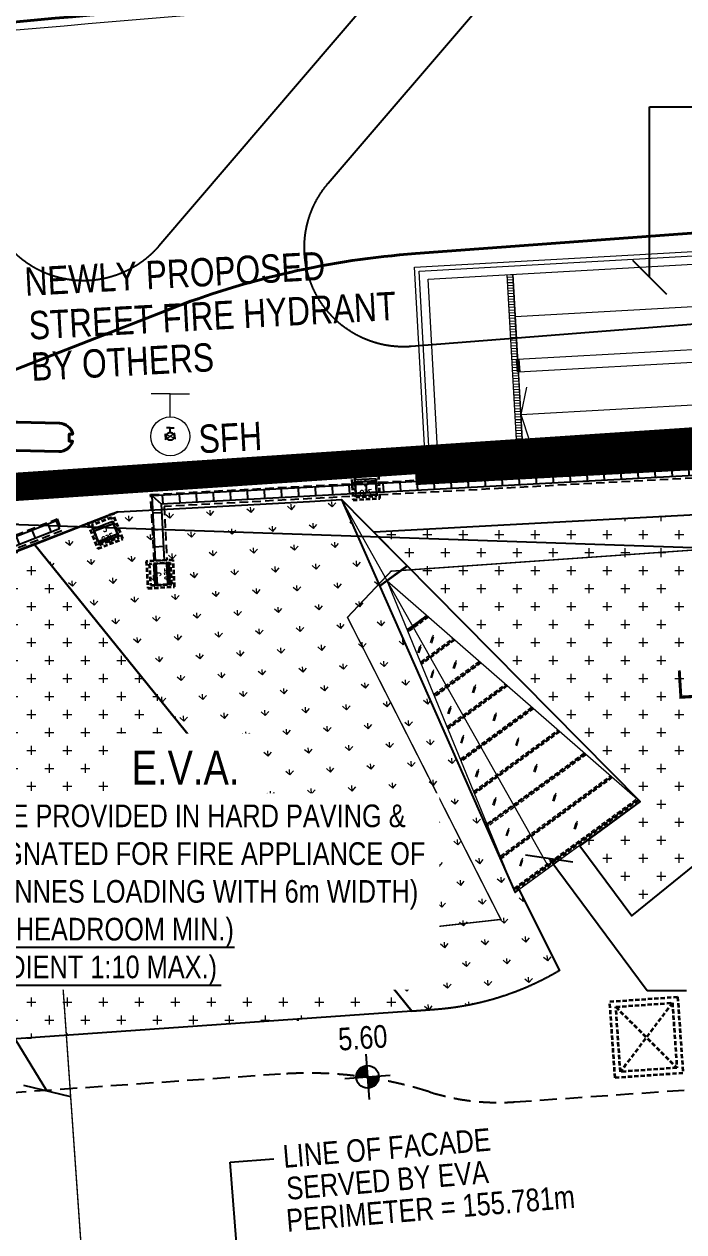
# Model space of a CAD drawing. Header units: millimetres. Extents: x 834681283 to 835686922, y 817551134 to 819407044.
# Drawn here: x 835271917 to 835295196, y 818174784 to 818217429 of the extents above; entities that cross this region are included whole.
import ezdxf
from ezdxf.enums import TextEntityAlignment as Align
from ezdxf.xclip import XClip

# ---------------------------------------------------------------- set-up
doc = ezdxf.new("R2010")
doc.units = ezdxf.units.MM
doc.header["$LTSCALE"] = 1200
doc.header["$MEASUREMENT"] = 0
doc.header["$XCLIPFRAME"] = 0
for name, pattern in [('12027_SITE$0$DASHED', [0.75, 0.5, -0.25]), ('12027_SITE$0$DGN Style 4', [76.56341402296752, 38.25779588905311, -19.12889794452655, 0.04782224486131638, -19.12889794452655]), ('12027_SITE$0$HIDDEN', [0.375, 0.25, -0.125]), ('P01-MAGP-EVA-GREENERY$0$HIDDEN', [0.375, 0.25, -0.125]), ('P01-MAGP-EVA-GREENERY$0$HIDDEN2', [0.1875, 0.125, -0.0625]), ('P01-MAGP-EVA-GREENERY$0$HIDDENX2', [0.75, 0.5, -0.25]), ('P01-MAGP-P-RF$0$HIDDEN2', [0.1875, 0.125, -0.0625]), ('SITE BOUNDARY$0$CENTER', [2, 1.25, -0.25, 0.25, -0.25]), ('SITE BOUNDARY$0$DASHDOT', [1, 0.5, -0.25, 0, -0.25]), ('SITE BOUNDARY$0$PHANTOM', [2.5, 1.25, -0.25, 0.25, -0.25, 0.25, -0.25])]:
    doc.linetypes.add(name, pattern=pattern)
doc.layers.get('Defpoints').update_dxf_attribs({"color": 15})
for name, color, linetype, lineweight in [('12027_SITE$0$08_XRL_Lands_Deck', 7, 'Continuous', 25), ('12027_SITE$0$280_Structure', 7, 'Continuous', 0), ('12027_SITE$0$510_Water_Supply', 7, 'Continuous', 0), ('12027_SITE$0$AR-PLANT_AR_BS_MI_', 9, 'Continuous', 25), ('12027_SITE$0$AR-SIMS_BL_', 1, '12027_SITE$0$DGN Style 4', 140), ('12027_SITE$0$AR-ST_AR_BS_MI_', 8, '12027_SITE$0$DASHED', 18), ('12027_SITE$0$AR-STAIR_AR_BS_MI_', 2, 'Continuous', 18), ('12027_SITE$0$MCA282_A', 2, 'Continuous', 0), ('12027_SITE$0$MCA813__', 7, 'Continuous', 0), ('12027_SITE$0$MCA832_S', 7, 'Continuous', 0), ('P01-MAAN-P-EVA$0$AR-F-LEV_AR_BS_', 4, 'Continuous', 25), ('P01-MAAN-P-EVA$0$AR-FS_AR_BS_', 4, 'Continuous', 0), ('P01-MAAN-P-EVA$0$AR-TXT_AR_BS', 4, 'Continuous', 25), ('P01-MAAN-P-EVA$0$DW-TXT', 7, 'Continuous', 13), ('P01-MAGP-EVA-GREENERY$0$A-WALL', 7, 'Continuous', 5), ('P01-MAGP-EVA-GREENERY$0$AR-HATCH_AR_', 8, 'Continuous', 13), ('P01-MAGP-EVA-GREENERY$0$DR-FLD', 8, 'Continuous', 25), ('P01-MAGP-EVA-GREENERY$0$DR-PIT', 8, 'P01-MAGP-EVA-GREENERY$0$HIDDEN2', 35), ('P01-MAGP-EVA-GREENERY$0$FH-AR', 3, 'Continuous', 25), ('P01-MAGP-P-RF$0$AR-HATCH_AR_', 253, 'Continuous', 13), ('P01-MAGP-P-RF$0$AR-ROOF_AR_BS_MI_', 3, 'Continuous', 18), ('P01-MAGP-P-RF$0$AR-WALL_HATCH_AR_', 253, 'Continuous', 5), ('P01-MAGP-P-RF$0$AR-WN_AR_BS_MI_', 253, 'Continuous', 13), ('SITE BOUNDARY$0$AR-SIMS_BL_400', 1, 'SITE BOUNDARY$0$PHANTOM', 140)]:
    doc.layers.add(name, color=color, linetype=linetype, lineweight=lineweight)
for name, color, linetype in [('P01-MAAN-P-EVA$0$AW-TXT-FS', 4, 'Continuous'), ('P01-MAGP-EVA-GREENERY$0$AR-FS-AR-EVA', 8, 'Continuous'), ('P01-MAGP-EVA-GREENERY$0$AR-LANDS_AR_MI_', 9, 'Continuous'), ('P01-MAGP-EVA-GREENERY$0$RLP832', 9, 'Continuous'), ('P01-MAGP-EVA-GREENERY$0$SURFACE CHANNEL', 8, 'Continuous'), ('RLP064_C242', 242, 'Continuous'), ('SITE BOUNDARY$0$AR-SIMS_BL_SB_400', 4, 'SITE BOUNDARY$0$PHANTOM'), ('SITE BOUNDARY$0$XIQU-RLP0830A', 6, 'Continuous')]:
    doc.layers.add(name, color=color, linetype=linetype)
doc.layers.add('P01-MAGP-EVA-GREENERY$0$0L_UTIL_MANHOLE LID SIZE', color=8, linetype='Continuous', plot=False)
doc.styles.add('P01-MAAN-P-EVA$0$ARIAL', font='arial.ttf', dxfattribs={"width": 0.8})
doc.styles.add('P01-MAAN-P-EVA$0$RLP-SIMPLEX', font='simplex.shx', dxfattribs={"width": 0.8})
doc.styles.add('P01-MAAN-P-EVA$0$Style-Arial', font='arial.ttf')
doc.styles.add('P01-MAGP-EVA-GREENERY$0$simplex', font='SIMPLEX.shx', dxfattribs={"width": 0.8})
doc.dimstyles.new('P01-MAAN-P-EVA$0$DIM-500', dxfattribs={"dimscale": 400, "dimtxt": 2, "dimasz": 1, "dimexe": 1, "dimexo": 1, "dimgap": 1, "dimtad": 1, "dimdec": 0, "dimrnd": 0.1, "dimdsep": 46, "dimtxsty": 'P01-MAAN-P-EVA$0$ARIAL', "dimblk1": 'P01-MAAN-P-EVA$0$_OBLIQUE', "dimblk2": 'P01-MAAN-P-EVA$0$_OBLIQUE', "dimsah": 1, "dimcen": 5, "dimdle": 1, "dimclrd": 8, "dimclre": 8, "dimclrt": 4, "dimadec": 3, "dimazin": 2, "dimtfac": 1, "dimtdec": 0, "dimtix": 1, "dimtmove": 2, "dimatfit": 0, "dimldrblk": 'P01-MAAN-P-EVA$0$_OBLIQUE', "dimfxl": 1, "dimtolj": 1, "dimarcsym": 0})

# ---------------------------------------------------------------- blocks, each defined once
blk = doc.blocks.new('P01-MAGP-P-RF')
at = {"layer": 'P01-MAGP-P-RF$0$AR-HATCH_AR_', "linetype": 'P01-MAGP-P-RF$0$HIDDEN2'}
for points in [[(835286180.5609841, 818196477.746892), (835285493.154981, 818195976.7063992), (835285454.1411288, 818196072.0144336), (835286103.3246219, 818196545.1950865)], [(835287107.3972914, 818195668.3685968), (835285961.321204, 818194833.0099802), (835285922.3073516, 818194928.3180149), (835287030.1609292, 818195735.8167913)], [(835288034.2335985, 818194858.9903021), (835286429.4874272, 818193689.313561), (835286390.4735749, 818193784.6215956), (835287956.9972363, 818194926.4384966)], [(835288961.0699062, 818194049.6120067), (835286897.6536503, 818192545.6171424), (835286858.6397979, 818192640.9251769), (835288883.833544, 818194117.0602012)], [(835289887.9062133, 818193240.233712), (835287365.8198733, 818191401.9207234), (835287326.8060211, 818191497.2287579), (835289810.6698513, 818193307.6819065)], [(835290814.7425216, 818192430.855416), (835287833.9860964, 818190258.2243044), (835287794.9722441, 818190353.5323391), (835290737.5061593, 818192498.3036106)], [(835291741.5788293, 818191621.4771209), (835288302.1523194, 818189114.5278854), (835288263.1384672, 818189209.8359201), (835291664.3424664, 818191688.9253159)]]:
    blk.add_lwpolyline(points, close=True, dxfattribs=at)
for points in [[(835292668.4151368, 818190812.0988257), (835288770.318543, 818187970.8314669), (835288731.3046908, 818188066.1395016), (835292591.1787757, 818190879.5470188), (835292668.4151366, 818190812.0988257)], [(835293595.2514571, 818190002.7205195), (835289238.4847722, 818186827.1350324), (835289199.4709201, 818186922.4430668), (835293518.0150962, 818190070.1687129)]]:
    blk.add_lwpolyline(points, dxfattribs=at)
at = {"layer": 'P01-MAGP-P-RF$0$AR-ROOF_AR_BS_MI_'}
for points in [[(835284718.4992317, 818197797.5213146), (835283115.4371046, 818200642.0665569)], [(835283115.4371046, 818200642.0665569), (835285421.3622494, 818198309.8282039)], [(835284455.1395822, 818197605.5621998), (835283115.4371046, 818200642.0665569)], [(835284455.1396155, 818197605.5622241), (835285421.3622806, 818198309.8282266)], [(835285439.1386235, 818198291.8489811), (835293653.7572858, 818189983.4922485), (835289238.0181813, 818186764.9226177), (835284465.4673469, 818197582.1537912)], [(835284465.4673803, 818197582.1538157), (835285439.138655, 818198291.849004)], [(835290441.5994487, 818187642.19594), (835284730.8572357, 818197775.5927186)], [(835289238.0181813, 818186764.9226177), (835284730.8572321, 818197775.5927246), (835293653.7572858, 818189983.4922485), (835289238.0181813, 818186764.9226177)], [(835285473.6480548, 818196024.3604167), (835286141.9428029, 818196511.4709892)], [(835285941.8142779, 818194880.6639974), (835287068.7791102, 818195702.092694)], [(835286409.980501, 818193736.9675782), (835287995.6154175, 818194892.7143993)], [(835286878.1467241, 818192593.2711596), (835288922.4517252, 818194083.3361039)], [(835287346.3129472, 818191449.5747406), (835289849.2880324, 818193273.9578092)], [(835287814.4791702, 818190305.8783219), (835290776.1243404, 818192464.5795133)], [(835291702.9606478, 818191655.2012184), (835288282.6453933, 818189162.1819029)], [(835288750.8116169, 818188018.4854844), (835292629.7969562, 818190845.8229222)], [(835289213.8068272, 818186871.0199671), (835293561.4001042, 818190039.9190893)]]:
    blk.add_lwpolyline(points, dxfattribs=at)
at = {"layer": 'P01-MAGP-P-RF$0$AR-WALL_HATCH_AR_'}
for p, q in [((835286296.7939432, 818195651.0648732), (835286367.4275634, 818195867.2982402)), ((835285810.0205373, 818195243.8295186), (835285880.6541576, 818195460.0628858)), ((835285853.3455896, 818195305.8792286), (835285923.97921, 818195522.112596)), ((835285853.5810363, 818195229.6002822), (835285924.2146566, 818195445.8336492)), ((835286253.4688907, 818195589.015163), (835286324.102511, 818195805.2485301)), ((835286297.0293896, 818195574.7859263), (835286367.6630099, 818195791.0192935)), ((835286308.2588491, 818194426.0671716), (835286378.8924695, 818194642.3005388)), ((835287056.4133112, 818194686.7885067), (835287127.0469315, 818194903.021874)), ((835287099.7383637, 818194748.8382168), (835287170.3719839, 818194965.071584)), ((835287099.9738102, 818194672.5592701), (835287170.6074305, 818194888.7926373)), ((835286264.9337968, 818194364.0174615), (835286335.5674171, 818194580.2508287)), ((835286308.4942957, 818194349.7882249), (835286379.1279161, 818194566.0215921)), ((835287742.7263787, 818193830.7925301), (835287813.3599991, 818194047.0258973)), ((835287786.051431, 818193892.8422401), (835287856.6850513, 818194109.0756073)), ((835287786.2868775, 818193816.5632935), (835287856.9204979, 818194032.7966607)), ((835286914.051594, 818193146.5009332), (835286984.6852143, 818193362.7343004)), ((835286870.7265415, 818193084.4512229), (835286941.3601618, 818193300.6845903)), ((835286914.2870405, 818193070.2219865), (835286984.9206607, 818193286.4553537)), ((835288470.7092083, 818192844.5272827), (835288541.3428288, 818193060.7606499)), ((835288514.0342606, 818192906.5769928), (835288584.667881, 818193122.81036)), ((835288514.2697072, 818192830.2980461), (835288584.9033276, 818193046.5314133)), ((835287321.7367054, 818192056.4706657), (835287392.3703257, 818192272.7040329)), ((835287365.0617577, 818192118.5203757), (835287435.6953781, 818192334.7537429)), ((835287365.2972043, 818192042.2414291), (835287435.9308245, 818192258.4747963)), ((835289262.1074767, 818191963.3057659), (835289332.741097, 818192179.5391331)), ((835289305.4325291, 818192025.3554759), (835289376.0661492, 818192241.5888429)), ((835289305.6679754, 818191949.076529), (835289376.3015958, 818192165.3098965)), ((835289906.3583634, 818191034.4106591), (835289976.9919838, 818191250.6440263)), ((835289949.6834159, 818191096.4603691), (835290020.3170362, 818191312.6937363)), ((835289949.9188623, 818191020.1814225), (835290020.5524826, 818191236.4147897)), ((835287843.538228, 818190858.6941409), (835287914.1718484, 818191074.9275081)), ((835287886.8632805, 818190920.743851), (835287957.4969008, 818191136.9772182)), ((835287887.098727, 818190844.4649043), (835287957.7323472, 818191060.6982715)), ((835288453.7572863, 818189857.580986), (835288524.3909067, 818190073.8143532)), ((835288497.0823388, 818189919.6306963), (835288567.7159591, 818190135.8640633)), ((835288497.3177853, 818189843.3517497), (835288567.9514056, 818190059.5851166)), ((835290576.2233438, 818190008.6262226), (835290646.8569643, 818190224.8595898)), ((835290619.5483963, 818190070.6759329), (835290690.1820167, 818190286.9093001)), ((835290619.7838429, 818189994.3969862), (835290690.4174633, 818190210.6303535)), ((835288966.8289055, 818188839.3716784), (835289037.4625258, 818189055.6050456)), ((835291330.4437785, 818189017.8071756), (835291401.0773988, 818189234.0405426)), ((835291373.768831, 818189079.8568854), (835291444.4024513, 818189296.0902526)), ((835291374.0042775, 818189003.577939), (835291444.6378977, 818189219.811306)), ((835288923.5038531, 818188777.3219683), (835288994.1374733, 818188993.5553355)), ((835288967.064352, 818188763.0927317), (835289037.6979723, 818188979.3260989)), ((835289402.573113, 818187709.643547), (835289473.2067332, 818187925.8769143)), ((835289445.8981652, 818187771.6932571), (835289516.5317855, 818187987.9266243)), ((835289446.1336118, 818187695.4143105), (835289516.7672322, 818187911.6476779))]:
    blk.add_line(p, q, dxfattribs=at)
at = {"layer": 'P01-MAGP-P-RF$0$AR-WN_AR_BS_MI_', "ltscale": 2}
blk.add_lwpolyline([(835285434.1676183, 818196057.4560237), (835286123.2122703, 818196559.6909113)], dxfattribs=at)
blk = doc.blocks.new('SITE BOUNDARY$0$x-boundary')
at = {"layer": 'Defpoints', "color": 30, "linetype": 'SITE BOUNDARY$0$DASHDOT', "const_width": 1, "flags": 128}
blk.add_lwpolyline([(834949.3954564634, 818181.6126474156), (834966.1220000002, 818181.875), (835118.343, 818191.353), (835121.7105681469, 818191.5577918736, 0.3472249984914402), (835144.525800356, 818179.0100601336), (835205.8388638046, 818189.2638885644), (835226.760311512, 818192.7627352992, 0.04236734534605296), (835251.3438937684, 818199.0501133072), (835253.4962581748, 818199.8746463032), (835336.548, 818205.447), (835336.791, 818204.998), (835338.0059999999, 818193.445), (835338.387, 818177.043), (835337.676, 818162.317), (835336.3740000001, 818150.707), (835335.943, 818146.535), (835335.078, 818138.01), (835334.561, 818125.55), (835334.745, 818110.3709999999), (835335.806, 818094.515), (835339.776, 818071.453), (835344.225, 818019.2459999999), (835265.0079999999, 818008.1570059188), (835250.1450000006, 818006.082), (835219.5149999999, 818003.188), (835170.7829999999, 817998.958), (834937.715, 817969.156), (834936.337, 817964.5340000001), (834919.733, 817960.869036), (834910.448, 817961.875), (834892.2609999999, 817958.575), (834867.11, 817956.1579999999), (834854.7629999999, 817954.218), (834831.796, 817952.938), (834809.122, 817948.913), (834805.332, 817949.701), (834786.498, 817945.16), (834739.363, 817940.207), (834722.401, 817937.921), (834717.8940000001, 817936.6490000001), (834708.2590399999, 817935.0490000001), (834694.5809999999, 817933.5090000001), (834687.683, 817936.854), (834552.2509999999, 817919.4890000001), (834427.4809999999, 817871.8559976991), (834422.426, 817865.90602), (834398.36, 817846.373992), (834371.127, 817819.016), (834357.334, 817802.65), (834345.460018, 817778.03), (834335.418, 817757.9190000001, -0.3055422434766821), (834321.1309999999, 817746.233), (834302.565, 817746.0080385001), (834292.36, 817748.208), (834267.6009999999, 817746.622), (834095.099, 817746.458), (834084.478, 817748.7490000001), (834079.554, 817752.5240000001), (834078.066, 817752.6199630001), (834069.088, 817746.181), (834066.2109999999, 817746.056), (834061.445, 817746.7729999999), (834056.724, 817746.618), (834047.613, 817747.372), (834032.030983, 817756.594), (834014.286, 817769.672), (833995.2170000001, 817786.385), (833980.295, 817801.7629999999), (833962.533, 817823.975), (833953.531, 817838.011), (833947.358, 817854.992), (833946.924, 818070.715, -0.2154508515418256), (834003.5669999999, 818209.6619804449), (834003.5129999999, 818271.667), (834240.0059999999, 818271.9090000001), (834328.819, 818399.5030062578), (834368.25, 818372.187), (834334.0040000001, 818320.998), (834339.8389999826, 818317.115000011, -0.4149358039952789), (834340.6700001019, 818312.9480001539), (834325.1040000004, 818289.698, -0.3405885872195328), (834311.2229998113, 818285.0279999999, 0.3847237820261966), (834290.2579999996, 818276.0959999999, -0.0458058889657817), (834261.1319999867, 818214.4920000001), (834162.9800000002, 818056.875, 0.2356932062222075), (834159.885, 818024.2), (834158.3459999999, 818022.4049999999, 0.2102691850557803), (834181.316, 818000.738), (834182.8130000001, 818002.485, 0.2311735244485605), (834214.984000002, 818007.15), (834353.4700000021, 818101.5090000001, 0.02563671911603136), (834365.515999998, 818111.3049999982), (834369.3020000014, 818114.837), (834377.863, 818123.104, -0.4178936957615127), (834382.132, 818123.056), (834386.2199999987, 818118.822, 0.4262022271463924), (834389.1280000036, 818118.6900000033), (834428.7900000004, 818156.9890000001, -0.5375997577145221), (834433.6760000006, 818155.9040000001), (834433.728, 818152.4870000001), (834438.2799999999, 818169.875), (834460.8249999995, 818185.6390000001, -0.3901729404018224), (834489.6799999999, 818188.941), (834492.8119999999, 818186.375), (834497.7500000019, 818181.8120000004, 0.1251081027996165), (834546.3119999999, 818161.687), (834570.5620000005, 818158.5), (834615.0619999996, 818157.312), (834652.5619999999, 818159.937), (834669.6814234746, 818161.9059850451), (834700.2167568029, 818162.108325962), (834709.8281342128, 818162.6720262696), (834837.9847178684, 818163.5212497002, 0.02644429543037592), (834854.445244273, 818164.501851758, 0.001856966815730646), (834855.5961878177, 818164.6360715672, 0.05525627884412565), (834860.3160539342, 818165.7422156282, 0.2310861750518882), (834874.0166033007, 818180.130981288), (834880.6890000012, 818180.535), (834904.7433445249, 818180.9122877186, 0.07731153682373477), (834909.1861099771, 818172.2806775658, 0.2675364860743751), (834920.0296747052, 818167.4602500092, 0.03637713302788992), (834937.2444777816, 818170.5438335758, 0.2494171956158532)], format="xyb", close=True, dxfattribs=at)
blk = doc.blocks.new('SITE BOUNDARY')
at = {"layer": 'SITE BOUNDARY$0$AR-SIMS_BL_400', "ltscale": 3, "const_width": 0.2}
blk.add_lwpolyline([(835205.967713655, 818187.3215969054), (835227.4017731363, 818191.1423574201, 0.04919379695137301), (835256.6874020555, 818199.3961517689), (835258.8234410972, 818200.232073454), (835285.938085068, 818202.0513295376), (835285.9727178891, 818201.4156632093), (835309.2716431464, 818202.6718212748), (835309.2208451042, 818203.6140114499), (835336.548215934, 818205.4478256224), (835336.7910000669, 818204.998000004), (835338.0060000003, 818193.445), (835338.3870000002, 818177.043), (835337.6760000006, 818162.317), (835336.3740000002, 818150.7069999996), (835335.9430000004, 818146.5350000003), (835335.0780000007, 818138.0100000005), (835334.5610000003, 818125.5499999999), (835334.7450000006, 818110.3709999997), (835335.6156377018, 818097.3093875501), (835212.7614046936, 818088.7203368283)], format="xyb", close=True, dxfattribs=at)
at = {"layer": 'SITE BOUNDARY$0$AR-SIMS_BL_SB_400', "ltscale": 5, "const_width": 0.5}
blk.add_lwpolyline([(835057.2545908584, 818187.552443173), (835118.3382164289, 818191.3527021519), (835119.7278151001, 818191.4372147409, 0.3759908120747065), (835144.6618437314, 818176.3934268437), (835227.4017731363, 818191.1423574201, 0.0491937969499723), (835256.6874020555, 818199.3961517689), (835258.8234410972, 818200.232073454), (835285.938085068, 818202.0513295376), (835285.9727178891, 818201.4156632093), (835309.2716431464, 818202.6718212748), (835309.2208451042, 818203.6140114499), (835336.548215934, 818205.4478256224), (835336.7910000669, 818204.998000004), (835338.0060000003, 818193.445), (835338.3870000002, 818177.043), (835337.6760000006, 818162.317), (835336.3740000002, 818150.7069999996), (835335.9430000004, 818146.5350000003), (835335.0780000007, 818138.0100000005), (835334.5610000003, 818125.5499999999), (835334.7450000006, 818110.3709999997), (835335.6156373599, 818097.309387531), (835335.806, 818094.515), (835339.776, 818071.453)], format="xyb", dxfattribs=at)
at = {"layer": 'SITE BOUNDARY$0$XIQU-RLP0830A', "color": 212, "linetype": 'SITE BOUNDARY$0$CENTER', "ltscale": 0.8, "true_color": 0xb300b3, "const_width": 0.2}
blk.add_lwpolyline([(835330.4255170673, 818151.4921325732, 0.06463781945915717), (835330.9138293717, 818205.0722543845), (835330.9138114426, 818205.0724030975), (835330.9140182555, 818205.0706876367), (835309.220507328, 818203.6202764428), (835309.2716431464, 818202.6718212748), (835285.9727178891, 818201.4156632093), (835285.9374162963, 818202.063604473), (835270.8364901636, 818201.0541520767), (835270.8374544507, 818201.037197533), (835258.8234951803, 818200.2311213583), (835256.6874561786, 818199.3951996891, -0.005306911687325899), (835253.6109736832, 818198.228742364, -0.04387543080736521), (835227.4018272824, 818191.1414053492), (835224.898092029, 818190.6950982555), (835205.82206376, 818183.7430895267), (835192.7539657669, 818181.4129546364), (835202.7385886739, 818150.9399030487)], format="xyb", dxfattribs=at)
at = {"layer": 'Defpoints'}
blk.add_blockref('SITE BOUNDARY$0$x-boundary', (-7.830330895686188e-06, 7.990685761072314e-06), dxfattribs=at)
blk = doc.blocks.new('P01-MAAN-P-EVA$0$EXISTING STREET FIRE HYDRANT')
for p, q in [((0, 1496.310795426369), (-672.7172585725784, 1496.310795426369)), ((0, 688.5), (0, 1496.310795426369)), ((0, 1496.310795426369), (672.7172585725784, 1496.310795426369))]:
    blk.add_line(p, q)
blk.add_circle((0, 0), 688.5)
blk = doc.blocks.new('P01-MAAN-P-EVA$0$LEV1')
for p, q in [((0, 2.000000000043656), (0, -2.000000000043656)), ((-2.000000000043656, 0), (2.000000000043656, 0)), ((-0.9989641103552458, 0.04550501362336945), (0, 0.04550501362336945)), ((-0.9893575142723421, 0.1455050136255522), (0, 0.1455050136255522)), ((-0.969395320975309, 0.245505013627735), (0, 0.245505013627735)), ((0.9989641103552458, -0.04550501362336945), (0, -0.04550501362336945)), ((0.9893575142727968, -0.1455050136255522), (0, -0.1455050136255522)), ((0.969395320975309, -0.245505013627735), (0, -0.245505013627735)), ((0.9384169039385597, -0.3455050136299178), (0, -0.3455050136299178)), ((0.8952794440092475, -0.4455050136321006), (0, -0.4455050136321006)), ((0.838107558815409, -0.5455050136342834), (0, -0.5455050136342834)), ((0.7637560326502353, -0.6455050136364662), (0, -0.6455050136364662)), ((0.6665000185194003, -0.745505013638649), (0, -0.745505013638649)), ((0.5339674821098015, -0.8455050136408317), (0, -0.8455050136408317)), ((0.3256075386316297, -0.9455050136430145), (0, -0.9455050136430145))]:
    blk.add_line(p, q)
blk.add_circle((0, 0), 1.000000000021828)
blk = doc.blocks.new('P01-MAAN-P-EVA$0$F-LEV')
for p, q in [((-0.9384169039385597, 0.3455050136299178), (0, 0.3455050136299178)), ((-0.8952794440092475, 0.4455050136321006), (0, 0.4455050136321006)), ((-0.838107558815409, 0.5455050136342834), (0, 0.5455050136342834)), ((-0.7637560326502353, 0.6455050136364662), (0, 0.6455050136364662)), ((-0.6665000185194003, 0.745505013638649), (0, 0.745505013638649)), ((-0.5339674821098015, 0.8455050136408317), (0, 0.8455050136408317)), ((-0.3256075386316297, 0.9455050136430145), (0, 0.9455050136430145))]:
    blk.add_line(p, q)
blk.add_blockref('P01-MAAN-P-EVA$0$LEV1', (0, 0))
at = {"style": 'P01-MAAN-P-EVA$0$RLP-SIMPLEX', "width": 0.8}
blk.add_attdef('FFL', (1.499999999999545, 1.000000000000909), '', height=2, dxfattribs=at)
blk = doc.blocks.new('P01-MAAN-P-EVA$0$_OBLIQUE')
at = {"color": 0, "linetype": 'ByBlock'}
blk.add_line((-0.5, -0.5), (0.5, 0.5), dxfattribs=at)
blk = doc.blocks.new('P01-MAGP-EVA-GREENERY$0$EXISTING STREET FIRE HYDRANT')
for p, q in [((0, 1496.310795426369), (-672.7172585725784, 1496.310795426369)), ((0, 688.5), (0, 1496.310795426369)), ((0, 1496.310795426369), (672.7172585725784, 1496.310795426369))]:
    blk.add_line(p, q)
blk.add_circle((0, 0), 688.5)
blk = doc.blocks.new('P01-MAGP-EVA-GREENERY$0$CATCHPIT COVER')
at = {"layer": 'Defpoints', "ltscale": 25.4}
for points in [[(-0.5826596021652222, 1.311302185058594e-06), (749.4173398017883, 9.5367431640625e-07), (749.417339682579, -74.99999916553497), (-0.5826596021652222, -74.99999916553497)], [(-0.5826598405838013, -74.99999976158142), (749.4173398017883, -74.99999940395355), (749.4173395633698, -474.9999996423721), (-0.5826600790023804, -474.9999997615814)], [(7.417340040206909, -82.99999976158142), (741.4173400402069, -82.99999940395355), (741.4173398017883, -466.9999997615814), (7.41733980178833, -466.9999998807907)], [(-0.5826601982116699, -475.0000001192093), (749.417339682579, -475.0000002384186), (749.4173398017883, -550.0000002384186), (-0.5826601982116699, -550.0000004768372)]]:
    blk.add_lwpolyline(points, close=True, dxfattribs=at)
for points in [[(599.4173409938812, -75.00000071525574), (674.4173412322998, -75.00000071525574)], [(599.4173407554626, -475.0000003576279), (674.4173412322998, -475.0000001192093)]]:
    blk.add_lwpolyline(points, dxfattribs=at)
at = {"layer": 'P01-MAGP-EVA-GREENERY$0$0L_UTIL_MANHOLE LID SIZE', "ltscale": 25.4}
for points in [[(149.4173415899277, -75), (74.4173412322998, -75.00000071525574)], [(149.4173413515091, -475.0000005960464), (74.4173413515091, -475.0000002384186)]]:
    blk.add_lwpolyline(points, dxfattribs=at)
at = {"layer": 'P01-MAGP-EVA-GREENERY$0$DR-PIT', "linetype": 'P01-MAGP-EVA-GREENERY$0$HIDDEN2'}
for points in [[(849.4322682970418, -699.9894439444189), (-100.5826595862707, -700.0897376228927), (-100.5826597373114, 250.2770612496669), (849.2907991570135, 247.6489475879261)], [(749.4173401594162, -600.0000020265579), (-0.5826596021652222, -600.0791800022125), (-0.5826597213745117, 149.9999980926514), (749.3056854009628, 147.92520403862)]]:
    blk.add_lwpolyline(points, close=True, dxfattribs=at)
at = {"layer": 'Defpoints', "ltscale": 25.4, "insert": (376.9602319002151, -305.1744832992554), "char_height": 199.9999999999999, "attachment_point": 5, "style": 'P01-MAGP-EVA-GREENERY$0$simplex'}
blk.add_mtext_dynamic_manual_height_columns('C\\P750', width=936.644001029827, gutter_width=2.5, heights=[0], dxfattribs=at)
blk = doc.blocks.new('P01-MAGP-EVA-GREENERY')
at = {"layer": 'P01-MAGP-EVA-GREENERY$0$AR-HATCH_AR_'}
h = blk.add_hatch(dxfattribs=at)
h.set_pattern_fill('GRASS', color=256, scale=40, style=0)
h.set_pattern_definition([(93.99894731438502, (835261824.2613143, 818180912.7089146), (-766.7726867660655, 666.5700612716996), [190.5000000000001, -1246.3409792]), (48.99894731438505, (835261824.2613143, 818180912.7089146), (-766.7726868573544, 666.5700613510589), [190.5000000000001, -825.5000000000013]), (138.998947314385, (835261824.2613143, 818180912.7089146), (-666.5700613510589, -766.7726868573544), [190.5, -825.5000000000007])])
edge = h.paths.add_edge_path()
edge.add_line((835272278.9087626, 818199054.6794494), (835275223.2824086, 818200206.9335725))
edge.add_line((835275223.2824086, 818200206.9335725), (835281989.9163585, 818200571.7556068))
edge.add_line((835281989.9163585, 818200571.7556068), (835283115.4371055, 818200642.0665581))
edge.add_line((835283115.4371055, 818200642.0665582), (835284433.1388475, 818197655.4282355))
edge.add_line((835284433.1388481, 818197655.4282354), (835289238.0185919, 818186764.9227971))
edge.add_line((835289238.0185919, 818186764.9227971), (835289378.2612001, 818186867.1436541))
edge.add_line((835289378.2611989, 818186867.1436541), (835290809.0816814, 818184009.7281111))
edge.add_arc((835285700.2811168, 818192606.2481502), 9999.999999724414, 273.9989473133515, 300.7224676609045, ccw=False)
edge.add_line((835286397.6625738, 818182630.5948334), (835285594.992327, 818182574.4814814))
edge.add_line((835285594.9923264, 818182574.4814813), (835272278.9087626, 818199054.6794494))
h = blk.add_hatch(dxfattribs=at)
h.set_pattern_fill('CROSS', color=256, scale=100.0000000000001, style=0)
h.set_pattern_definition([(359.9999999999999, (0, 1.588186776101813e-22), (635.0000000000008, 635.0000000000005), [317.5000000000001, -952.500000000001]), (90, (158.7499996423721, -158.75), (-635.0000000000005, 635.0000000000008), [317.5000000000001, -952.500000000001])])
h.paths.add_polyline_path([(835284252.5271449, 818199492.0011067), (835293653.7575969, 818189983.4925627), (835291521.2696978, 818188417.9048401), (835293356.1290207, 818185938.1396413), (835298980.1396672, 818190491.9764922), (835298854.2822154, 818190647.4110569), (835311598.2089204, 818200966.3394439)])
h = blk.add_hatch(dxfattribs=at)
h.set_pattern_fill('CROSS', color=256, scale=100.0000000000001, style=0)
h.set_pattern_definition([(359.9999999999997, (0, 1.588186776101813e-22), (635.0000000000009, 635.0000000000006), [317.4999999999999, -952.5000000000008]), (90, (158.7499994039536, -158.75), (-635.0000000000006, 635.0000000000009), [317.5, -952.5000000000009])])
h.paths.add_polyline_path([(835252344.6020997, 818191383.9399445), (835272278.9087626, 818199054.6794494), (835285594.9923264, 818182574.4814813), (835260876.0432522, 818180847.7469198)])
h.paths.add_polyline_path([(835256002.0225536, 818192419.3284534), (835264778.9429752, 818195784.6914196), (835265315.9689903, 818194384.1189808), (835256539.0485586, 818191018.7560432)], flags=16)
at = {"layer": 'P01-MAGP-EVA-GREENERY$0$DR-FLD'}
h = blk.add_hatch(dxfattribs=at)
h.set_pattern_fill('_USER', color=256, scale=600, angle=90, style=0, pattern_type=0)
h.set_pattern_definition([(93.08610564246219, (835330138.7692769, 818203367.9842625), (-599.1298531207385, -32.30199838280705), [])])
h.paths.add_polyline_path([(835276431.0500726, 818200772.7763604), (835276746.7659726, 818200489.3628888), (835330138.7692769, 818203367.9842626), (835330122.6182771, 818203667.5491887)])
h = blk.add_hatch(dxfattribs=at)
h.set_pattern_fill('_USER', color=256, scale=600, angle=90.00000000000001, style=0, pattern_type=0)
h.set_pattern_definition([(183.0861053875514, (835277009.5918212, 818198400.7361586), (32.30199571725644, -599.1298532644507), [])])
h.paths.add_polyline_path([(835276900.1894358, 818197643.7817098), (835276600.6225307, 818197627.6754559), (835276600.6267283, 818197627.5976045), (835276900.1912221, 818197643.7485795)])
h.paths.add_polyline_path([(835276554.8642716, 818198476.3648264), (835276854.4287577, 818198492.5158005), (835276746.7659725, 818200489.3628888), (835276431.0500722, 818200772.7763602)])
h = blk.add_hatch(dxfattribs=at)
h.set_pattern_fill('_USER', color=256, scale=600, angle=90, pattern_type=0)
h.set_pattern_definition([(111.3724431992776, (835258792.4212837, 818194313.7876123), (-558.7387189071421, -218.6573666584465), [])])
h.paths.add_polyline_path([(835273163.3532771, 818199615.5682932), (835273054.0231959, 818199894.9371055), (835258792.4212837, 818194313.7876123), (835258901.7499665, 818194034.418252), (835273163.3546749, 818199615.5688403)])
at = {"layer": 'P01-MAGP-EVA-GREENERY$0$A-WALL', "linetype": 'P01-MAGP-EVA-GREENERY$0$HIDDEN', "const_width": 50.00000000000006}
blk.add_lwpolyline([(835274088.9610943, 818171947.1061788), (835273240.7732723, 818184079.9562244), (835288739.3552431, 818185815.7830609), (835283325.3747799, 818196482.6521236), (835284864.6730961, 818198112.2882051), (835310687.5471095, 818199917.5233462), (835323478.3522729, 818175609.8955871), (835328743.4670234, 818162996.7864552), (835327742.3246652, 818154343.0262414), (835316534.7638806, 818149596.72662), (835319855.7407883, 818141557.6319972), (835318710.4108881, 818137563.7633592), (835313438.4613312, 818134959.6445372)], dxfattribs=at)
at = {"layer": 'P01-MAGP-EVA-GREENERY$0$AR-FS-AR-EVA', "linetype": 'P01-MAGP-EVA-GREENERY$0$HIDDENX2'}
for p, q in [((835289218.8710473, 818179370.7002622), (835306070.108197, 818180548.7428561)), ((835280965.5298647, 818180353.4518685), (835252641.9028051, 818178373.3768939))]:
    blk.add_line(p, q, dxfattribs=at)
for centre, radius, start, end in [((835281948.8461001, 818166287.7812778), 14100.00000000001, 72.42020930155206, 93.99898185868132), ((835288653.9918665, 818187450.9794356), 8100.000000000007, 252.4202093015521, 273.9989546044413)]:
    blk.add_arc(centre, radius, start, end, dxfattribs=at)
at = {"layer": 'P01-MAGP-EVA-GREENERY$0$AR-LANDS_AR_MI_'}
blk.add_line((835284790.5111715, 818198947.8781072), (835283115.4371055, 818200642.0665582), dxfattribs=at)
blk.add_lwpolyline([(835272278.9087626, 818199054.6794494), (835275223.2824086, 818200206.9335725), (835281989.9163585, 818200571.7556068), (835283115.4371055, 818200642.0665582), (835284433.1388481, 818197655.4282354), (835289238.0185919, 818186764.9227971), (835289378.2611989, 818186867.1436541), (835290809.081682, 818184009.7281111, -0.1171347041046046), (835286397.6625738, 818182630.5948334), (835285594.9923264, 818182574.4814813)], format="xyb", close=True, dxfattribs=at)
blk.add_lwpolyline([(835284252.5271449, 818199492.0011067), (835293653.7575969, 818189983.4925627), (835291521.2696978, 818188417.9048401), (835293356.1290207, 818185938.1396413), (835298980.1396672, 818190491.9764922), (835298854.2822154, 818190647.4110569), (835311598.2089204, 818200966.3394439), (835284252.5271447, 818199492.0011065)], dxfattribs=at)
blk.add_lwpolyline([(835252344.6020997, 818191383.9399445), (835272278.9087626, 818199054.6794494), (835285594.9923264, 818182574.4814813), (835260876.0432522, 818180847.7469198)], close=True, dxfattribs=at)
at = {"layer": 'P01-MAGP-EVA-GREENERY$0$DR-FLD'}
for points in [[(835330138.7692767, 818203367.984263), (835330122.618277, 818203667.5491885), (835276431.0500733, 818200772.7763597), (835276746.7659731, 818200489.3628883)], [(835276554.8607652, 818198476.3646373), (835276431.0500733, 818200772.7763597), (835276746.7659731, 818200489.3628883), (835276854.4256918, 818198492.5156353)], [(835273106.6431973, 818199760.4763618), (835273054.0231959, 818199894.9371055), (835258792.4212837, 818194313.7876123), (835258901.7499665, 818194034.418252), (835273163.3532771, 818199615.5682932)]]:
    blk.add_lwpolyline(points, close=True, dxfattribs=at)
at = {"layer": 'P01-MAGP-EVA-GREENERY$0$DR-PIT'}
for p, q in [((835292795.0715308, 818182728.8734654), (835294950.6006774, 818180573.9502419)), ((835294790.202146, 818182868.3504486), (835292955.4700626, 818180434.4732577))]:
    blk.add_line(p, q, dxfattribs=at)
for points in [[(835292581.6107713, 818182914.4388288), (835294975.7675096, 818183081.811209), (835295164.061437, 818180388.3848785), (835292769.9046993, 818180221.0124983)], [(835292795.071531, 818182728.8734655), (835294790.202146, 818182868.3504486), (835294950.6006774, 818180573.9502419), (835292955.4700626, 818180434.4732577)]]:
    blk.add_lwpolyline(points, close=True, dxfattribs=at)
at = {"layer": 'P01-MAGP-EVA-GREENERY$0$FH-AR', "linetype": 'Continuous', "lineweight": 13}
blk.add_lwpolyline([(835276890.1178735, 818202965.0481304), (835277254.8250897, 818202781.7760825), (835277239.1401852, 818202991.1895223), (835276905.8026568, 818202755.6346982), (835276890.1178735, 818202965.0481304)], close=True, dxfattribs=at)
at = {"layer": 'P01-MAGP-EVA-GREENERY$0$RLP832'}
blk.add_line((835275223.2824086, 818200206.9335725), (835252344.6020997, 818191383.9399445), dxfattribs=at)
at = {"layer": 'P01-MAGP-EVA-GREENERY$0$SURFACE CHANNEL'}
blk.add_line((835285594.9923264, 818182574.4814813), (835286397.6625738, 818182630.5948334), dxfattribs=at)
at = {"layer": 'P01-MAGP-EVA-GREENERY$0$SURFACE CHANNEL', "linetype": 'P01-MAGP-EVA-GREENERY$0$HIDDEN'}
for points in [[(835276504.9332781, 818198473.6728042), (835276378.4307525, 818200820.0120142), (835330119.9264444, 818203717.4766757, -0.3993769824204644), (835334889.9281092, 818199649.9628952)], [(835334442.3962007, 818199602.8970875, 0.3993769824718053), (835330144.1529409, 818203268.1292869), (835276852.0046394, 818200394.8911213), (835276954.280668, 818198497.8993013)], [(835238883.4929541, 818188019.7242717, 0.03228977858499769), (835258610.990521, 818194296.4786744), (835273082.3633085, 818199959.7201128), (835273246.3563325, 818199540.6660763), (835258774.8084819, 818193877.3561677, -0.03365674152361856), (835238138.5101203, 818187373.4543413), (835237529.0271406, 818187226.8200849, -0.0003860174558819235), (835228466.3227838, 818185331.1860757), (835228466.322784, 818185331.1860757), (835220505.2718954, 818182803.936519), (835217184.4675469, 818180082.0513405), (835207333.7084115, 818178020.6268101), (835194554.446743, 818175739.4321963)]]:
    blk.add_lwpolyline(points, format="xyb", dxfattribs=at)
at = {"layer": 'P01-MAGP-EVA-GREENERY$0$DR-PIT', "xscale": -1}
for p, rotation in [((835284333.2321906, 818201374.5619216), 3.123343536768406), ((835275049.4732723, 818199870.1442105), 21.37849242314746), ((835276482.6447757, 818198371.742382), 93.08610541938536)]:
    blk.add_blockref('P01-MAGP-EVA-GREENERY$0$CATCHPIT COVER', p, dxfattribs=dict(at, rotation=rotation))
at = {"layer": 'P01-MAGP-EVA-GREENERY$0$FH-AR', "xscale": 0.2000000000000002, "yscale": 0.2000000000000002, "zscale": 0.2000000000000002, "rotation": 359.9999999999997}
blk.add_blockref('P01-MAGP-EVA-GREENERY$0$EXISTING STREET FIRE HYDRANT', (835277072.4714429, 818202873.412126), dxfattribs=at)
blk = doc.blocks.new('12027_SITE$0$A$C313F75FB')
at = {"layer": '12027_SITE$0$MCA813__', "linetype": 'Continuous', "lineweight": 40}
for p, q in [((835285.7265869931, 818209.3271122773), (835321.5573742395, 818211.9692191359)), ((835256.6874020554, 818199.3961517689), (835276.9998594262, 818207.3452684586))]:
    blk.add_line(p, q, dxfattribs=at)
for centre, major_axis, start_param, end_param in [((835334.9802424137, 817520.0829396878), (-78.60806160779737, 695.8741715642741), 6.244304356653451, 6.272553273470156), ((835287.9327508927, 818179.4083415664), (-2.206163899618988, 29.91877071084335), 0, 0.2994150901942527)]:
    blk.add_ellipse(centre, major_axis=major_axis, ratio=1, start_param=start_param, end_param=end_param, dxfattribs=at)
at = {"layer": '12027_SITE$0$MCA832_S', "lineweight": 0}
blk.add_ellipse((835334.9802424137, 817520.0829396878), major_axis=(-78.57438687056711, 695.5760675353304), ratio=1, start_param=6.244304356653451, end_param=6.283185307179586, dxfattribs=at)
blk = doc.blocks.new('12027_SITE$0$A$C2AC65D9F')
at = {"layer": '12027_SITE$0$08_XRL_Lands_Deck', "linetype": '12027_SITE$0$HIDDEN', "ltscale": 10, "flags": 128}
for points in [[(836246.3429500222, 818231.5495326482), (836230.1687539585, 818230.4993593525), (836230.1687539589, 818230.4993593529, -0.4142135624921505), (836222.1985695071, 818237.4976562778), (836222.1985695072, 818237.4976562775), (836221.9581893261, 818241.1998606686), (836224.951885601, 818241.3942381741), (836224.9603086266, 818241.2645113354), (836258.1646847519, 818243.4204360557), (836259.6701659331, 818240.3726211691), (836289.9923639446, 818243.2387680764), (836289.9839103036, 818243.36854847), (836303.9892675377, 818244.6923776765), (836304.2305289643, 818240.976600805), (836313.3691322408, 818241.5699605625), (836312.9220818867, 818248.4551862209), (836312.6448195835, 818248.437183876), (836312.4970747749, 818250.7126688183), (836329.8255867127, 818251.8377906051), (836332.8076076839, 818205.9103304787), (836332.8076076839, 818205.9103304787), (836332.8076076838, 818205.9103304787, -0.4435325882100424), (836325.0667951773, 818197.9287766092), (836325.0667951772, 818197.9287766095), (836271.7272713722, 818199.7545677712), (836271.7272713725, 818199.7545677706, -0.2750683854340807), (836265.2730027209, 818203.9013541804), (836265.2730027207, 818203.9013541805), (836253.539734256, 818227.4141156601), (836253.5397342539, 818227.4141156601, 0.3018938128306856)], [(836264.4044326211, 818233.8766937103), (836291.3768329235, 818235.9904210358, -0.6682167739599594), (836294.3107083122, 818230.2268875511), (836276.6733805108, 818209.5945080975, -0.5357413744132887), (836270.8877012532, 818210.2932075249), (836261.5524423291, 818228.8120624352, -0.5332149272101694), (836264.4044326211, 818233.8766937103)], [(836299.6812207676, 818231.7385425043, -0.5357600057074685), (836305.4670064469, 818231.0397878891), (836314.4839524938, 818213.1523873749, -0.533238955109312), (836311.6319411965, 818208.0876004089), (836285.5789605, 818206.0459246014, -0.6682096020095292), (836282.6450589383, 818211.8094149582)]]:
    blk.add_lwpolyline(points, format="xyb", close=True, dxfattribs=at)
at = {"layer": '12027_SITE$0$MCA282_A', "lineweight": 40}
blk.add_lwpolyline([(836271.2906216917, 818203.0083730961), (836271.2846897948, 818202.7584434807), (836271.1597249872, 818202.7614094293), (836271.1597249872, 818202.7614094293, 0.3419987136980218), (836271.634813761, 818202.3750279364), (836271.634813761, 818202.3750279367), (836273.1343914527, 818202.3394365557), (836273.1343914527, 818202.3394365557), (836273.1343914527, 818202.3394365555, 0.3419987135241473), (836273.6272759169, 818202.7028439102), (836273.6272759169, 818202.7028439102), (836273.5023111092, 818202.7058098587), (836273.5082430062, 818202.9557394739), (836273.6332078133, 818202.9527735256), (836273.6332078133, 818202.9527735256), (836273.6332078135, 818202.9527735255, 0.3419987129355627), (836273.15811904, 818203.3391550169), (836273.15811904, 818203.3391550167), (836271.6585413483, 818203.3747463978), (836271.6585413483, 818203.3747463978, 0.3419987125640394), (836271.1656568844, 818203.0113390447), (836271.1656568844, 818203.0113390447)], format="xyb", close=True, dxfattribs=at)
blk = doc.blocks.new('12027_SITE')
at = {"layer": '12027_SITE$0$510_Water_Supply', "linetype": '12027_SITE$0$HIDDEN', "lineweight": 0, "ltscale": 2}
h = blk.add_hatch(dxfattribs=at)
h.set_pattern_fill('USER', color=8, scale=0.1, angle=179.4204102204532, style=0, pattern_type=0)
h.set_pattern_definition([(179.4204102204532, (-1116898.167486402, -1094877.084346316), (-0.001011557744346842, -0.09999488362376274), [])])
h.paths.add_polyline_path([(835288.9631397725, 818208.5794099917), (835289.1628230462, 818208.5906612204), (835289.525675169, 818202.1508756384), (835289.3259918952, 818202.1396244097)])
at = {"layer": '12027_SITE$0$280_Structure', "color": 8, "linetype": '12027_SITE$0$HIDDEN', "lineweight": 53, "ltscale": 2}
blk.add_line((835289.3315914731, 818205.5954121123), (835289.3569067367, 818205.1461247451), dxfattribs=at)
at = {"layer": '12027_SITE$0$510_Water_Supply', "color": 8, "lineweight": 0, "ltscale": 2}
blk.add_lwpolyline([(835288.9631397725, 818208.5794099917), (835289.1628230462, 818208.5906612204), (835289.525675169, 818202.1508756384), (835289.3259918952, 818202.1396244097), (835288.9631397725, 818208.5794099917)], close=True, dxfattribs=at)
at = {"layer": '12027_SITE$0$AR-PLANT_AR_BS_MI_', "color": 8, "lineweight": 0, "ltscale": 2}
for p, q in [((835285.8511721849, 818208.7045408583), (835308.6150654041, 818209.9871809194)), ((835286.1675739386, 818208.4218927908), (835308.6319422469, 818209.6876560084)), ((835286.2477779937, 818201.6657054557), (835285.8511721853, 818208.7045408583)), ((835286.5304260615, 818201.9821072094), (835286.1675739386, 818208.4218927908)), ((835289.3315914727, 818205.5954121117), (835308.800710676, 818206.6924069008)), ((835289.3569067367, 818205.146124746), (835308.526501029, 818206.2262426917)), ((835286.5304260615, 818201.9821072094), (835308.6952694582, 818203.2309935857))]:
    blk.add_line(p, q, dxfattribs=at)
at = {"layer": '12027_SITE$0$AR-PLANT_AR_BS_MI_', "color": 8, "linetype": '12027_SITE$0$HIDDEN', "lineweight": 0, "ltscale": 2}
blk.add_line((835286.2477779937, 818201.6657054557), (835309.0116712123, 818202.9483455177), dxfattribs=at)
at = {"layer": '12027_SITE$0$AR-ST_AR_BS_MI_', "color": 8, "linetype": 'ByBlock', "ltscale": 2}
for p, q in [((835285.692971308, 818208.8458648921), (835310.1042515361, 818210.221327589)), ((835286.1064539595, 818201.507504579), (835285.692971308, 818208.8458648926))]:
    blk.add_line(p, q, dxfattribs=at)
at = {"layer": '12027_SITE$0$AR-ST_AR_BS_MI_', "color": 8, "linetype": '12027_SITE$0$HIDDEN', "ltscale": 2}
blk.add_line((835286.1064539595, 818201.507504579), (835309.0201096337, 818202.798583061), dxfattribs=at)
at = {"layer": '12027_SITE$0$AR-STAIR_AR_BS_MI_', "color": 8, "ltscale": 2}
for p, q in [((835289.3315914727, 818205.5954121117), (835289.1628230436, 818208.5906612198)), ((835307.2187019075, 818208.105647238), (835289.2472072584, 818207.0930366636)), ((835289.4412909515, 818203.6485001917), (835308.6108852439, 818204.7286181377))]:
    blk.add_line(p, q, dxfattribs=at)
at = {"layer": '12027_SITE$0$AR-STAIR_AR_BS_MI_', "color": 8, "linetype": '12027_SITE$0$HIDDEN', "ltscale": 2}
blk.add_line((835289.5256751659, 818202.150875638), (835289.3569067367, 818205.146124746), dxfattribs=at)
at = {"layer": '12027_SITE$0$AR-STAIR_AR_BS_MI_', "color": 8, "ltscale": 2, "flags": 128}
blk.add_lwpolyline([(835289.642674901, 818204.6137911265), (835289.4412909515, 818203.6485001917), (835289.7527169085, 818202.7130381911)], dxfattribs=at)
at = {"layer": '12027_SITE$0$AR-SIMS_BL_', "linetype": '12027_SITE$0$HIDDEN'}
for name, p in [('12027_SITE$0$A$C313F75FB', (0, 0)), ('12027_SITE$0$A$C2AC65D9F', (-1000, 0))]:
    blk.add_blockref(name, p, dxfattribs=at)
blk = doc.blocks.new('P01-MAAN-P-EVA')
at = {"layer": 'P01-MAAN-P-EVA$0$AR-F-LEV_AR_BS_'}
ref = blk.add_blockref('P01-MAAN-P-EVA$0$F-LEV', (835284034.5634633, 818180257.8605117), dxfattribs=dict(at, xscale=399.9999999886597, yscale=400.0000000000001, zscale=400.0000000000002, rotation=3.998588288781939))
ref.add_attrib('FFL', '5.60', dxfattribs={"layer": '0', "height": 799.9999999999998, "rotation": 3.998591580459447, "style": 'P01-MAAN-P-EVA$0$Style-Arial', "width": 0.8}).set_placement((835283866.0800112, 818181640.6750947), align=Align.MIDDLE)
at = {"layer": 'P01-MAAN-P-EVA$0$AR-FS_AR_BS_'}
blk.add_blockref('P01-MAAN-P-EVA$0$EXISTING STREET FIRE HYDRANT', (835277072.4714415, 818202873.4121246), dxfattribs=at)
at = {"layer": 'P01-MAAN-P-EVA$0$AW-TXT-FS', "style": 'P01-MAAN-P-EVA$0$ARIAL', "width": 0.8}
for s, rotation, p in [('NEWLY PROPOSED', 3.097907135518617, (835271960.6433146, 818207831.399262)), ('STREET FIRE HYDRANT', 3.097907135518617, (835272107.9808719, 818206285.2147908)), ('BY OTHERS', 3.097907135518617, (835272187.4546167, 818204829.1593989)), ('SFH', 3.097907135518617, (835278101.9699333, 818202274.8136073)), ('LAWN', 3.41720713325583, (835294951.0055478, 818193599.0362588))]:
    blk.add_text(s, height=999.9999999999999, rotation=rotation, dxfattribs=at).set_placement(p)
at = {"layer": 'P01-MAAN-P-EVA$0$DW-TXT', "style": 'P01-MAAN-P-EVA$0$ARIAL', "width": 0.8}
for s, p in [('LINE OF FACADE', (835281083.6896262, 818177039.6838746)), ('SERVED BY EVA', (835281203.9160672, 818175909.9497397)), ('PERIMETER = 155.781m', (835281204.3542405, 818174783.8524923))]:
    blk.add_text(s, height=800, rotation=4.797501600822106, dxfattribs=at).set_placement(p)
at = {"layer": 'P01-MAAN-P-EVA$0$DW-TXT', "insert": (835269086.3466088, 818189873.2942845), "char_height": 800, "width": 17083.90081560612, "attachment_point": 1, "style": 'P01-MAAN-P-EVA$0$ARIAL', "bg_fill": 3, "box_fill_scale": 1.5, "bg_fill_color": 256, "bg_fill_transparency": 0}
blk.add_mtext('\\pxt0,2,10;(TO BE PROVIDED IN HARD PAVING & DESIGNATED FOR FIRE APPLIANCE OF 30 TONNES LOADING WITH 6m WIDTH)\\P(4.5m HEADROOM MIN.)\\P(GRADIENT 1:10 MAX.)', dxfattribs=at)
at = {"layer": 'P01-MAAN-P-EVA$0$DW-TXT'}
for points in [[(835293988.3316171, 818208492.1823452), (835293988.3316171, 818214505.2226939), (835297163.3747692, 818214505.2226939)], [(835290443.9481452, 818187961.3837287), (835293896.8495117, 818183306.0463235), (835295289.5511129, 818183306.0463235)], [(835279584.9609989, 818172159.0926174), (835279189.8976912, 818177238.3288641), (835280721.536487, 818177366.8769118)]]:
    blk.add_leader(points, dimstyle='P01-MAAN-P-EVA$0$DIM-500', override={"dimasz": 3}, dxfattribs=at)
at = {"layer": 'P01-MAAN-P-EVA$0$AR-TXT_AR_BS', "insert": (835275711.3042356, 818191779.8855501), "char_height": 1200, "width": 3690.045001387596, "attachment_point": 1, "style": 'P01-MAAN-P-EVA$0$ARIAL', "bg_fill": 3, "box_fill_scale": 1.5, "bg_fill_color": 256, "bg_fill_transparency": 0}
blk.add_mtext('\\pxt0,2,10;E.V.A.', dxfattribs=at)
at = {"layer": 'P01-MAAN-P-EVA$0$DW-TXT'}
blk.add_leader([(835272721.4443824, 818179759.1253208), (835266792.6805108, 818189437.488573), (835268736.3621058, 818189388.0435764)], dimstyle='P01-MAAN-P-EVA$0$DIM-500', override={"dimasz": 3}, dxfattribs=at)

msp = doc.modelspace()

# ---------------------------------------------------------------- block references
ref = msp.add_blockref('SITE BOUNDARY', (0, 0), dxfattribs=dict(xscale=1000, yscale=1000, zscale=1000))
XClip(ref).set_block_clipping_path([(835171.4179906907, 818003.0079180738), (835381.5676709538, 818003.0079180738), (835380.9419443216, 818241.1415228392), (835171.4179906907, 818241.1415228392)])
ref = msp.add_blockref('12027_SITE', (0, 0), dxfattribs=dict(xscale=1000, yscale=1000, zscale=1000))
XClip(ref).set_block_clipping_path([(835171.4179906907, 818003.0079180738), (835381.5676709538, 818241.1415228392)])
ref = msp.add_blockref('P01-MAGP-EVA-GREENERY', (0, 0))
XClip(ref).set_block_clipping_path([(835304579.184374, 818174710.1626656), (835305796.165823, 818174873.3149368), (835307662.0338197, 818174689.8070786), (835310520.3633885, 818174065.1796945), (835313081.8681743, 818173026.565997), (835315581.7919986, 818171259.1109881), (835317651.2761323, 818169000.3924677), (835319046.8494221, 818167007.0337248), (835320133.4085228, 818164236.8954862), (835320669.2049217, 818161588.339545), (835320843.1778568, 818158211.368624), (835320023.4914253, 818155637.3225639), (835307775.6753732, 818112927.0695825), (835307486.5656325, 818111403.7745718), (835306472.3023188, 818108849.5676203), (835303557.4701333, 818104111.4948183), (835299124.0129836, 818101088.6384549), (835297415.7114913, 818099718.8653644), (835294427.9237889, 818098869.5449544), (835299696.7221286, 818083540.2194344), (835299696.7221286, 818003007.9180738), (835381567.6709538, 818003007.9180738), (835381567.6709538, 818241141.5228392), (835171417.9906907, 818241141.5228392), (835171417.9906907, 818003007.9180738), (835299646.7221286, 818003007.9180738), (835299646.7221286, 818083531.8665625), (835294380.6194693, 818098853.3491247), (835289071.6246588, 818097781.3911836), (835244007.6001352, 818094631.0239012), (835243402.3726704, 818094599.0591453), (835242636.0318141, 818094583.6296563), (835241827.5000405, 818094619.5304664), (835240278.7908783, 818094803.1013474), (835238615.9808831, 818095198.6516088), (835236837.1062446, 818095894.4355551), (835235914.818166, 818096333.9795084), (835235308.0351869, 818096662.1879468), (835233986.3356233, 818097536.8864938), (835232722.909551, 818098548.7006296), (835231238.5995908, 818100145.3524557), (835230243.8710234, 818101523.0034088), (835229459.3735335, 818102997.1350085), (835228749.5628562, 818104567.991932), (835228038.0088664, 818107442.8705243), (835228019.3892208, 818108529.8695997), (835224832.3401604, 818154118.6039063), (835224786.1936965, 818154547.7584285), (835224773.2807815, 818155026.8918852), (835224783.5408298, 818155896.2038279), (835224816.9600604, 818156261.0471077), (835224880.3945836, 818156930.3651428), (835224980.8038678, 818157693.5020338), (835225188.0995655, 818158657.4187651), (835225368.2602261, 818159369.90378), (835225838.1759521, 818160711.976452), (835226139.2108691, 818161405.4137219), (835226545.7954304, 818162235.3437661), (835227243.4511546, 818163421.3939792), (835227831.7674248, 818164241.3849411), (835228201.1016024, 818164708.4587804), (835228901.1138991, 818165512.979474), (835229693.714691, 818166280.4427017), (835231339.2155919, 818167719.4297662), (835233198.9440969, 818168772.0604982), (835234724.5905447, 818169505.6878428), (835236291.5872612, 818169941.2428173), (835238731.1858591, 818170106.814821)])
msp.add_blockref('P01-MAGP-P-RF', (0, 0))

# ---------------------------------------------------------------- next in the draw order: block references
msp.add_blockref('P01-MAAN-P-EVA', (2.384185791015625e-07, -2.384185791015625e-07))

# ---------------------------------------------------------------- next in the draw order: linework, layer by layer
at = {"layer": 'RLP064_C242'}
for p, q in [((835268948.0546342, 818184830.7623106), (835279340.9716563, 818184830.7623106)), ((835268948.0546342, 818183498.8954779), (835278864.1162951, 818183498.8954779))]:
    msp.add_line(p, q, dxfattribs=at)

doc.saveas('drawing.dxf')
